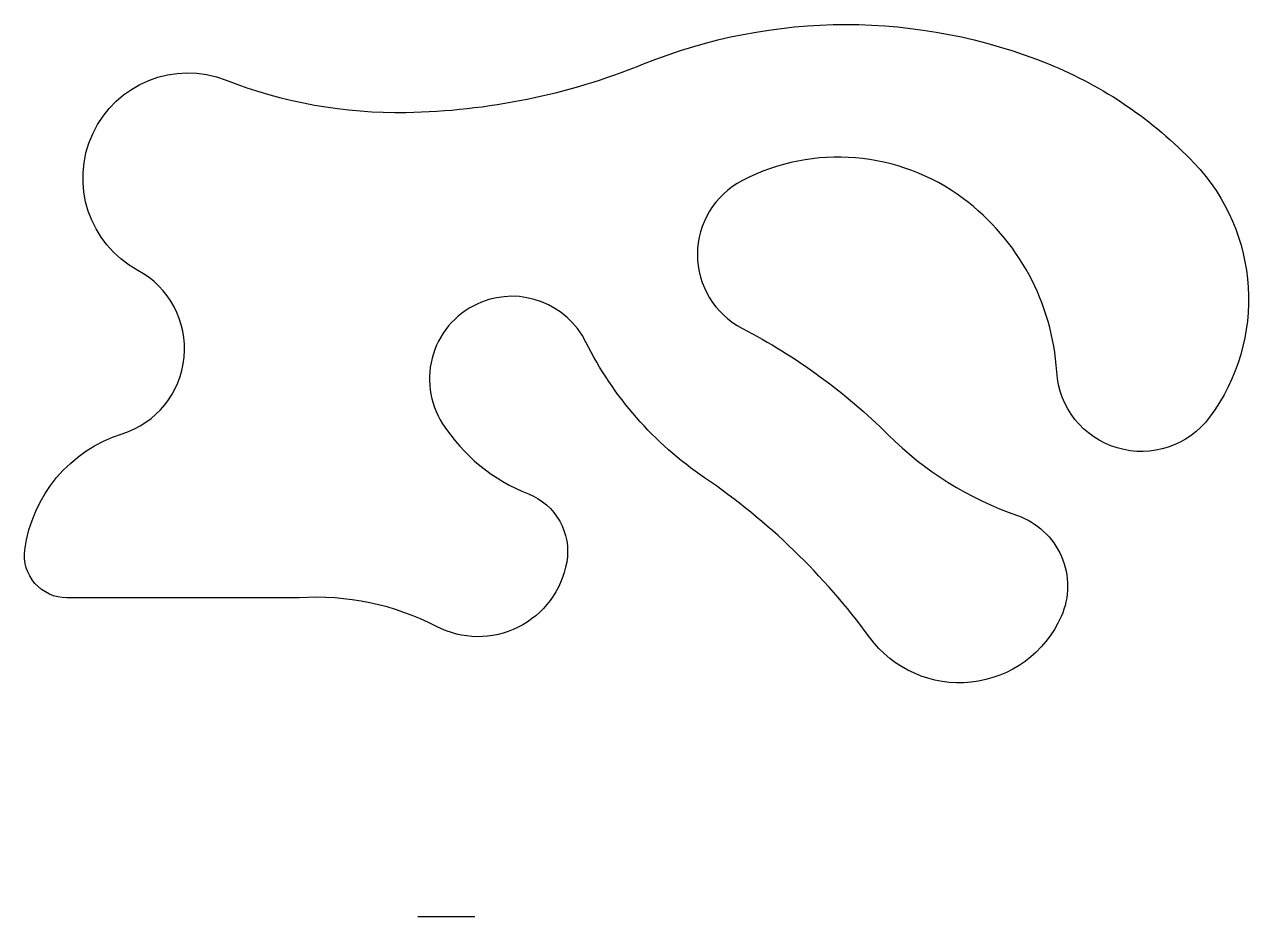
# Model space of a CAD drawing. Header units: metres. Extents: x -2.5 to 40.5, y -11.2 to 20.1.
import ezdxf

# ---------------------------------------------------------------- set-up
doc = ezdxf.new("R2010")
doc.units = ezdxf.units.M
doc.header["$MEASUREMENT"] = 0

msp = doc.modelspace()

# ---------------------------------------------------------------- linework, layer by layer
msp.add_line((11.317, -11.183), (13.317, -11.183))
msp.add_lwpolyline([(0, 0), (-1, 0, -0.453422), (-2.475, 1.684, -0.290993), (0.943, 5.756, 0.661804), (1.493, 11.492, -0.939631), (4.592, 18.167, 0.097903), (10.915, 17.034, 0.092033), (19.24, 18.734, -0.194892), (33.463, 18.734, -0.106613), (38.564, 15.264, -0.364766), (39.113, 6.34, -0.699917), (33.746, 7.934, 0.220453), (30.469, 14.007, 0.287588), (22.711, 14.644, 0.608102), (22.711, 9.456, -0.076339), (27.83, 5.721, 0.112682), (32.364, 2.888, -0.438723), (33.904, -0.655, -0.576815), (27.173, -1.381, 0.085633), (21.382, 4.214, -0.128355), (17.219, 8.976, 0.389837), (13.553, 10.375, 0.472255), (12.19, 6.11, 0.157328), (15.2, 3.647, -0.356155), (16.546, 1.257, -0.507343), (11.977, -1.009, 0.137049), (7.151, 0), (0, 0)], format="xyb")

doc.saveas('drawing.dxf')
